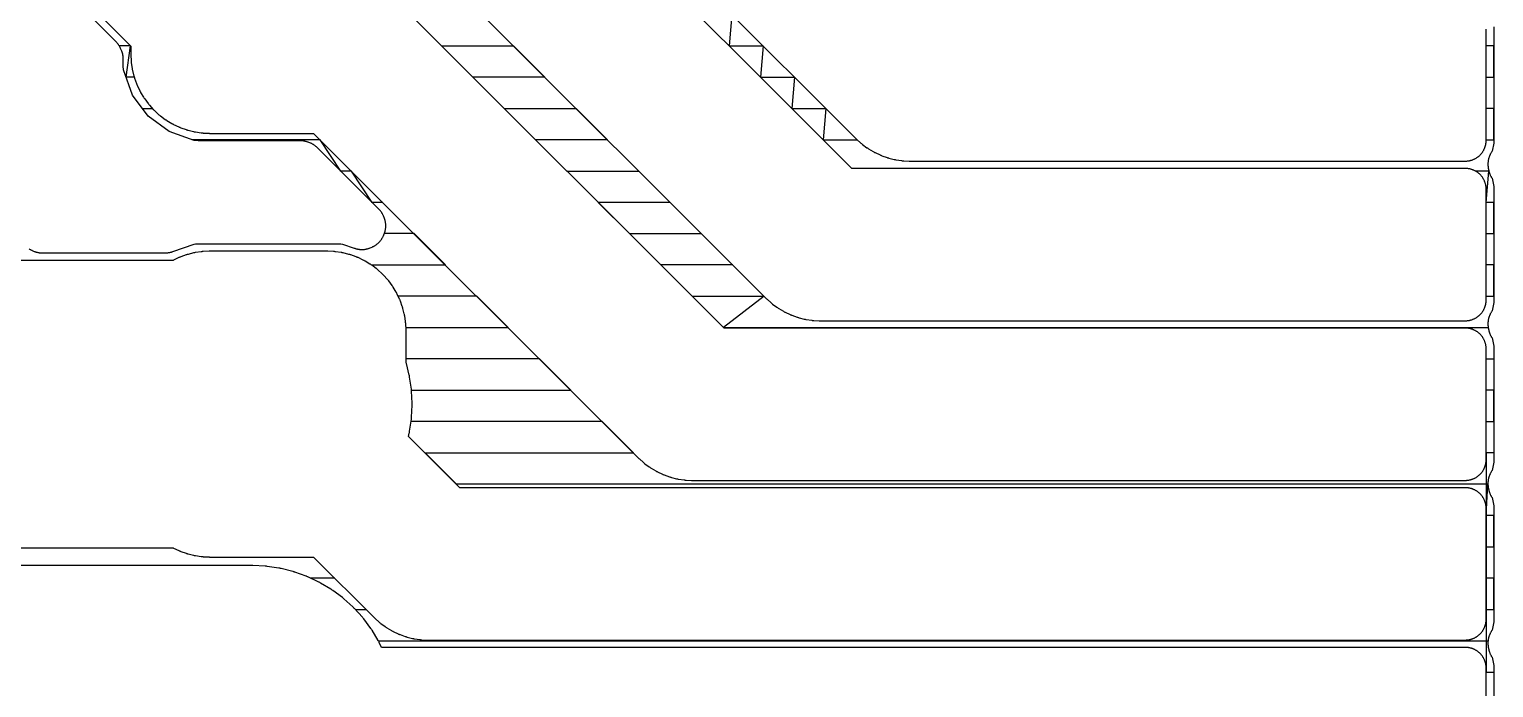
# Model space of a CAD drawing. Header units: metres. Extents: x 141.3 to 191.2, y -114.6 to -61.8.
# Drawn here: x 166.67 to 172.63, y -82.03 to -79.35 of the extents above; entities that cross this region are included whole.
import ezdxf

# ---------------------------------------------------------------- set-up
doc = ezdxf.new("R2010")
doc.units = ezdxf.units.M

msp = doc.modelspace()

# ---------------------------------------------------------------- linework, layer by layer
for points in [[(165.5898, -77.925), (167.08, -79.4152), (167.08, -79.4475), (167.08, -79.4496), (167.0801, -79.4517), (167.0812, -79.4749), (167.0814, -79.477), (167.0816, -79.4791), (167.0818, -79.4812), (167.0821, -79.4833), (167.0855, -79.5063), (167.0858, -79.5084), (167.0862, -79.5104), (167.0866, -79.5125), (167.0871, -79.5145), (167.0928, -79.5371), (167.0933, -79.5391), (167.0939, -79.5411), (167.0945, -79.5431), (167.0952, -79.5451), (167.103, -79.567), (167.1038, -79.569), (167.1045, -79.5709), (167.1054, -79.5728), (167.1062, -79.5747), (167.1162, -79.5958), (167.1171, -79.5977), (167.1181, -79.5995), (167.1191, -79.6014), (167.1201, -79.6032), (167.1321, -79.6231), (167.1332, -79.6249), (167.1344, -79.6267), (167.1355, -79.6284), (167.1368, -79.6301), (167.1506, -79.6488), (167.1519, -79.6505), (167.1532, -79.6521), (167.1545, -79.6537), (167.1559, -79.6553), (167.1716, -79.6725), (167.173, -79.674), (167.1745, -79.6755), (167.176, -79.677), (167.1775, -79.6784), (167.1947, -79.6941), (167.1963, -79.6955), (167.1979, -79.6968), (167.1995, -79.6981), (167.2012, -79.6994), (167.2199, -79.7132), (167.2216, -79.7145), (167.2233, -79.7156), (167.2251, -79.7168), (167.2269, -79.7179), (167.2468, -79.7299), (167.2486, -79.7309), (167.2505, -79.7319), (167.2523, -79.7329), (167.2542, -79.7338), (167.2753, -79.7438), (167.2772, -79.7446), (167.2791, -79.7455), (167.281, -79.7462), (167.283, -79.747), (167.3049, -79.7548), (167.3049, -79.7548), (167.3067, -79.7554), (167.3088, -79.7561), (167.3108, -79.7567), (167.3129, -79.7572), (167.3355, -79.7629), (167.3375, -79.7634), (167.3396, -79.7638), (167.3416, -79.7642), (167.3437, -79.7645), (167.3667, -79.7679), (167.3688, -79.7682), (167.3709, -79.7684), (167.373, -79.7686), (167.3751, -79.7688), (167.3983, -79.7699), (167.4004, -79.77), (167.4025, -79.77), (167.8239, -79.77), (169.1462, -81.0923), (169.1477, -81.0937), (169.1492, -81.0952), (169.1656, -81.11), (169.1672, -81.1114), (169.1688, -81.1127), (169.1704, -81.114), (169.1721, -81.1153), (169.1898, -81.1284), (169.1915, -81.1297), (169.1932, -81.1308), (169.195, -81.132), (169.1967, -81.1331), (169.2157, -81.1444), (169.2175, -81.1455), (169.2193, -81.1465), (169.2212, -81.1475), (169.223, -81.1484), (169.243, -81.1578), (169.2449, -81.1587), (169.2468, -81.1595), (169.2488, -81.1603), (169.2507, -81.161), (169.2715, -81.1685), (169.2715, -81.1684), (169.2733, -81.1691), (169.2754, -81.1697), (169.2774, -81.1703), (169.2795, -81.1709), (169.3009, -81.1762), (169.303, -81.1767), (169.305, -81.1772), (169.3071, -81.1775), (169.3091, -81.1779), (169.331, -81.1811), (169.333, -81.1814), (169.3351, -81.1816), (169.3372, -81.1818), (169.3393, -81.1819), (169.3613, -81.183), (169.3634, -81.1831), (169.3655, -81.1831), (171.71, -81.1831), (171.7121, -81.1831), (171.7142, -81.183), (171.7144, -81.183), (172.51, -81.183), (172.5121, -81.183), (172.5142, -81.1829), (172.5163, -81.1828), (172.5183, -81.1826), (172.5204, -81.1824), (172.5225, -81.1821), (172.5245, -81.1817), (172.5266, -81.1814), (172.5286, -81.1809), (172.5307, -81.1805), (172.5327, -81.1799), (172.5347, -81.1793), (172.5367, -81.1787), (172.5386, -81.178), (172.5406, -81.1773), (172.5425, -81.1765), (172.5444, -81.1757), (172.5463, -81.1748), (172.5482, -81.1739), (172.5501, -81.173), (172.5519, -81.172), (172.5537, -81.1709), (172.5555, -81.1698), (172.5572, -81.1687), (172.5589, -81.1675), (172.5606, -81.1663), (172.5623, -81.165), (172.5639, -81.1637), (172.5655, -81.1624), (172.5671, -81.161), (172.5686, -81.1596), (172.5701, -81.1581), (172.5716, -81.1566), (172.573, -81.1551), (172.5744, -81.1535), (172.5757, -81.1519), (172.577, -81.1503), (172.5783, -81.1486), (172.5795, -81.1469), (172.5807, -81.1452), (172.5818, -81.1435), (172.5829, -81.1417), (172.584, -81.1399), (172.585, -81.1381), (172.5859, -81.1362), (172.5868, -81.1343), (172.5877, -81.1324), (172.5885, -81.1305), (172.5893, -81.1286), (172.59, -81.1266), (172.5907, -81.1247), (172.5913, -81.1227), (172.5919, -81.1207), (172.5925, -81.1187), (172.5929, -81.1166), (172.5934, -81.1146), (172.5937, -81.1125), (172.5941, -81.1105), (172.5944, -81.1084), (172.5946, -81.1063), (172.5948, -81.1043), (172.5949, -81.1022), (172.595, -81.1001), (172.595, -81.098), (172.595, -80.648), (172.595, -80.6459), (172.5949, -80.6438), (172.5948, -80.6417), (172.5946, -80.6397), (172.5944, -80.6376), (172.5941, -80.6355), (172.5937, -80.6335), (172.5934, -80.6314), (172.5929, -80.6294), (172.5925, -80.6273), (172.5919, -80.6253), (172.5913, -80.6233), (172.5907, -80.6213), (172.59, -80.6194), (172.5893, -80.6174), (172.5885, -80.6155), (172.5877, -80.6136), (172.5868, -80.6117), (172.5859, -80.6098), (172.585, -80.6079), (172.584, -80.6061), (172.5829, -80.6043), (172.5818, -80.6025), (172.5807, -80.6008), (172.5795, -80.5991), (172.5783, -80.5974), (172.577, -80.5957), (172.5757, -80.5941), (172.5744, -80.5925), (172.573, -80.5909), (172.5716, -80.5894), (172.5701, -80.5879), (172.5686, -80.5864), (172.5671, -80.585), (172.5655, -80.5836), (172.5639, -80.5823), (172.5623, -80.581), (172.5606, -80.5797), (172.5589, -80.5785), (172.5572, -80.5773), (172.5555, -80.5762), (172.5537, -80.5751), (172.5519, -80.574), (172.5501, -80.573), (172.5482, -80.5721), (172.5463, -80.5712), (172.5444, -80.5703), (172.5425, -80.5695), (172.5406, -80.5687), (172.5386, -80.568), (172.5367, -80.5673), (172.5347, -80.5667), (172.5327, -80.5661), (172.5307, -80.5655), (172.5286, -80.5651), (172.5266, -80.5646), (172.5245, -80.5643), (172.5225, -80.5639), (172.5204, -80.5636), (172.5183, -80.5634), (172.5163, -80.5632), (172.5142, -80.5631), (172.5121, -80.563), (172.51, -80.563), (171.7144, -80.563), (171.7142, -80.563), (171.7121, -80.5629), (171.71, -80.5629), (169.494, -80.5629), (168.2098, -79.2788)], [(166.6664, -80.2404), (166.6682, -80.2415), (166.67, -80.2426), (166.6718, -80.2436), (166.6737, -80.2446), (166.6755, -80.2455), (166.6774, -80.2463), (166.6793, -80.2472), (166.6875, -80.2505), (166.6894, -80.2513), (166.6914, -80.252), (166.6933, -80.2527), (166.6953, -80.2533), (166.6973, -80.2539), (166.6993, -80.2545), (166.7014, -80.2549), (166.7034, -80.2554), (166.7055, -80.2557), (166.7075, -80.2561), (166.7096, -80.2564), (166.7117, -80.2566), (166.7137, -80.2568), (166.7158, -80.2569), (166.7179, -80.257), (166.72, -80.257), (167.219, -80.257), (167.221, -80.257), (167.223, -80.2569), (167.2251, -80.2568), (167.2271, -80.2566), (167.2291, -80.2564), (167.2312, -80.2561), (167.2332, -80.2558), (167.237, -80.2552), (167.239, -80.2548), (167.241, -80.2544), (167.243, -80.2539), (167.245, -80.2534), (167.2469, -80.2528), (167.2489, -80.2522), (167.2508, -80.2516), (167.3384, -80.2209), (167.3437, -80.2204), (167.3537, -80.2195), (167.9263, -80.2195), (167.934, -80.2202), (167.9416, -80.2209), (167.9891, -80.2376), (167.991, -80.2382), (167.993, -80.2388), (167.9949, -80.2394), (167.9969, -80.2399), (167.9989, -80.2403), (168.0009, -80.2408), (168.0029, -80.2411), (168.0067, -80.2418), (168.0088, -80.2421), (168.0108, -80.2424), (168.0129, -80.2426), (168.015, -80.2428), (168.017, -80.2429), (168.0191, -80.243), (168.0212, -80.243), (168.0232, -80.2429), (168.0253, -80.2429), (168.0274, -80.2427), (168.0295, -80.2426), (168.0315, -80.2423), (168.0336, -80.242), (168.0356, -80.2417), (168.0376, -80.2413), (168.0397, -80.2409), (168.0417, -80.2404), (168.0437, -80.2399), (168.0457, -80.2393), (168.0477, -80.2387), (168.0496, -80.238), (168.0516, -80.2373), (168.0535, -80.2365), (168.0616, -80.2331), (168.0635, -80.2323), (168.0654, -80.2314), (168.0673, -80.2305), (168.0692, -80.2296), (168.071, -80.2286), (168.0728, -80.2275), (168.0746, -80.2264), (168.0763, -80.2253), (168.078, -80.2241), (168.0797, -80.2229), (168.0814, -80.2216), (168.083, -80.2203), (168.0846, -80.219), (168.0862, -80.2176), (168.0877, -80.2162), (168.0892, -80.2147), (168.0907, -80.2132), (168.0921, -80.2117), (168.0935, -80.2101), (168.0948, -80.2085), (168.0961, -80.2069), (168.0974, -80.2052), (168.0986, -80.2036), (168.0998, -80.2018), (168.1009, -80.2001), (168.102, -80.1983), (168.1031, -80.1965), (168.1041, -80.1947), (168.105, -80.1928), (168.1059, -80.1909), (168.1068, -80.1891), (168.1076, -80.1871), (168.111, -80.179), (168.1118, -80.1771), (168.1125, -80.1751), (168.1132, -80.1731), (168.1138, -80.1711), (168.1144, -80.1691), (168.1149, -80.1671), (168.1154, -80.1651), (168.1158, -80.1631), (168.1162, -80.161), (168.1165, -80.1589), (168.1168, -80.1569), (168.1171, -80.1548), (168.1172, -80.1527), (168.1174, -80.1506), (168.1174, -80.1486), (168.1175, -80.1465), (168.1174, -80.1444), (168.1174, -80.1423), (168.1172, -80.1402), (168.1171, -80.1381), (168.1168, -80.1361), (168.1165, -80.134), (168.1162, -80.1319), (168.1158, -80.1299), (168.1154, -80.1279), (168.1149, -80.1258), (168.1144, -80.1238), (168.1138, -80.1218), (168.1132, -80.1198), (168.1125, -80.1178), (168.1118, -80.1159), (168.111, -80.114), (168.1076, -80.1058), (168.1068, -80.1039), (168.1059, -80.102), (168.105, -80.1001), (168.1041, -80.0983), (168.1031, -80.0964), (168.102, -80.0946), (168.1009, -80.0929), (168.0998, -80.0911), (168.0986, -80.0894), (168.0974, -80.0877), (168.0961, -80.0861), (168.0948, -80.0844), (168.0935, -80.0828), (168.0921, -80.0813), (168.0907, -80.0797), (168.0892, -80.0782), (167.8397, -79.8288), (167.8382, -79.8273), (167.8367, -79.8259), (167.8351, -79.8245), (167.8335, -79.8232), (167.8319, -79.8219), (167.8303, -79.8206), (167.8286, -79.8194), (167.8268, -79.8182), (167.8251, -79.8171), (167.8233, -79.816), (167.8215, -79.8149), (167.8197, -79.8139), (167.8178, -79.8129), (167.816, -79.812), (167.8141, -79.8112), (167.8121, -79.8103), (167.804, -79.807), (167.8021, -79.8062), (167.8001, -79.8055), (167.7981, -79.8048), (167.7962, -79.8042), (167.7942, -79.8036), (167.7921, -79.803), (167.7901, -79.8026), (167.7881, -79.8021), (167.786, -79.8018), (167.784, -79.8014), (167.7819, -79.8011), (167.7798, -79.8009), (167.7777, -79.8007), (167.7757, -79.8006), (167.7736, -79.8005), (167.7715, -79.8005), (167.3537, -79.8005), (167.3384, -79.7991), (167.2357, -79.7631), (167.1501, -79.6999), (167.0869, -79.6143), (167.0509, -79.5116), (167.0495, -79.4963), (167.0495, -79.4674), (167.0495, -79.4653), (167.0494, -79.4633), (167.0493, -79.4612), (167.0491, -79.4591), (167.0489, -79.457), (167.0486, -79.455), (167.0482, -79.4529), (167.0479, -79.4508), (167.0474, -79.4488), (167.047, -79.4468), (167.0464, -79.4448), (167.0458, -79.4427), (167.0452, -79.4408), (167.0445, -79.4388), (167.0438, -79.4368), (167.043, -79.4349), (167.0397, -79.4268), (167.0388, -79.4248), (167.038, -79.4229), (167.0371, -79.4211), (167.0361, -79.4192), (167.0351, -79.4174), (167.034, -79.4156), (167.0329, -79.4138), (167.0318, -79.4121), (167.0306, -79.4103), (167.0294, -79.4087), (167.0281, -79.407), (167.0268, -79.4054), (167.0255, -79.4038), (167.0241, -79.4022), (167.0227, -79.4007), (167.0212, -79.3992), (165.6058, -77.9838)], [(168.4367, -79.2133), (169.6657, -80.4423), (169.6672, -80.4437), (169.6687, -80.4452), (169.6851, -80.46), (169.6867, -80.4614), (169.6883, -80.4627), (169.6899, -80.464), (169.6916, -80.4653), (169.7093, -80.4784), (169.711, -80.4797), (169.7127, -80.4808), (169.7145, -80.482), (169.7162, -80.4831), (169.7352, -80.4944), (169.737, -80.4955), (169.7388, -80.4965), (169.7407, -80.4975), (169.7425, -80.4984), (169.7625, -80.5078), (169.7644, -80.5087), (169.7663, -80.5095), (169.7683, -80.5103), (169.7702, -80.511), (169.791, -80.5185), (169.791, -80.5184), (169.7928, -80.5191), (169.7949, -80.5197), (169.7969, -80.5203), (169.799, -80.5209), (169.8204, -80.5262), (169.8225, -80.5267), (169.8245, -80.5272), (169.8266, -80.5275), (169.8286, -80.5279), (169.8505, -80.5311), (169.8525, -80.5314), (169.8546, -80.5316), (169.8567, -80.5318), (169.8588, -80.5319), (169.8808, -80.533), (169.8829, -80.5331), (169.885, -80.5331), (171.71, -80.5331), (171.7121, -80.5331), (171.7142, -80.533), (171.7144, -80.533), (172.51, -80.533), (172.5121, -80.533), (172.5142, -80.5329), (172.5163, -80.5328), (172.5183, -80.5326), (172.5204, -80.5324), (172.5225, -80.5321), (172.5245, -80.5317), (172.5266, -80.5314), (172.5286, -80.5309), (172.5307, -80.5305), (172.5327, -80.5299), (172.5347, -80.5293), (172.5367, -80.5287), (172.5386, -80.528), (172.5406, -80.5273), (172.5425, -80.5265), (172.5444, -80.5257), (172.5463, -80.5248), (172.5482, -80.5239), (172.5501, -80.523), (172.5519, -80.522), (172.5537, -80.5209), (172.5555, -80.5198), (172.5572, -80.5187), (172.5589, -80.5175), (172.5606, -80.5163), (172.5623, -80.515), (172.5639, -80.5137), (172.5655, -80.5124), (172.5671, -80.511), (172.5686, -80.5096), (172.5701, -80.5081), (172.5716, -80.5066), (172.573, -80.5051), (172.5744, -80.5035), (172.5757, -80.5019), (172.577, -80.5003), (172.5783, -80.4986), (172.5795, -80.4969), (172.5807, -80.4952), (172.5818, -80.4935), (172.5829, -80.4917), (172.584, -80.4899), (172.585, -80.4881), (172.5859, -80.4862), (172.5868, -80.4843), (172.5877, -80.4824), (172.5885, -80.4805), (172.5893, -80.4786), (172.59, -80.4766), (172.5907, -80.4747), (172.5913, -80.4727), (172.5919, -80.4707), (172.5925, -80.4687), (172.5929, -80.4666), (172.5934, -80.4646), (172.5937, -80.4625), (172.5941, -80.4605), (172.5944, -80.4584), (172.5946, -80.4563), (172.5948, -80.4543), (172.5949, -80.4522), (172.595, -80.4501), (172.595, -80.448), (172.595, -79.998), (172.595, -79.9959), (172.5949, -79.9938), (172.5948, -79.9917), (172.5946, -79.9897), (172.5944, -79.9876), (172.5941, -79.9855), (172.5937, -79.9835), (172.5934, -79.9814), (172.5929, -79.9794), (172.5925, -79.9773), (172.5919, -79.9753), (172.5913, -79.9733), (172.5907, -79.9713), (172.59, -79.9694), (172.5893, -79.9674), (172.5885, -79.9655), (172.5877, -79.9636), (172.5868, -79.9617), (172.5859, -79.9598), (172.585, -79.9579), (172.584, -79.9561), (172.5829, -79.9543), (172.5818, -79.9525), (172.5807, -79.9508), (172.5795, -79.9491), (172.5783, -79.9474), (172.577, -79.9457), (172.5757, -79.9441), (172.5744, -79.9425), (172.573, -79.9409), (172.5716, -79.9394), (172.5701, -79.9379), (172.5686, -79.9364), (172.5671, -79.935), (172.5655, -79.9336), (172.5639, -79.9323), (172.5623, -79.931), (172.5606, -79.9297), (172.5589, -79.9285), (172.5572, -79.9273), (172.5555, -79.9262), (172.5537, -79.9251), (172.5519, -79.924), (172.5501, -79.923), (172.5482, -79.9221), (172.5463, -79.9212), (172.5444, -79.9203), (172.5425, -79.9195), (172.5406, -79.9187), (172.5386, -79.918), (172.5367, -79.9173), (172.5347, -79.9167), (172.5327, -79.9161), (172.5307, -79.9155), (172.5286, -79.9151), (172.5266, -79.9146), (172.5245, -79.9143), (172.5225, -79.9139), (172.5204, -79.9136), (172.5183, -79.9134), (172.5163, -79.9132), (172.5142, -79.9131), (172.5121, -79.913), (172.51, -79.913), (171.7144, -79.913), (171.7142, -79.913), (171.7121, -79.9129), (171.71, -79.9129), (170.0135, -79.9129), (168.9661, -78.8655)], [(169.3643, -79.031), (169.1316, -79.031), (169.2591, -79.1585), (169.4094, -79.1585), (169.3866, -79.286), (169.5254, -79.286), (169.5141, -79.4135), (169.6529, -79.4135), (169.6416, -79.541), (169.7804, -79.541), (169.7691, -79.6685), (169.9079, -79.6685), (169.8966, -79.796), (170.0357, -79.796)], [(169.4527, -79.2133), (170.0317, -79.7923), (170.0332, -79.7937), (170.0347, -79.7952), (170.0511, -79.81), (170.0527, -79.8114), (170.0543, -79.8127), (170.0559, -79.814), (170.0576, -79.8153), (170.0753, -79.8284), (170.077, -79.8297), (170.0787, -79.8308), (170.0805, -79.832), (170.0822, -79.8331), (170.1012, -79.8444), (170.103, -79.8455), (170.1048, -79.8465), (170.1067, -79.8475), (170.1085, -79.8484), (170.1285, -79.8578), (170.1304, -79.8587), (170.1323, -79.8595), (170.1343, -79.8603), (170.1362, -79.861), (170.157, -79.8685), (170.157, -79.8684), (170.1572, -79.8685), (170.1591, -79.8692), (170.1611, -79.8698), (170.163, -79.8704), (170.165, -79.8709), (170.1864, -79.8762), (170.1885, -79.8767), (170.1905, -79.8772), (170.1926, -79.8775), (170.1946, -79.8779), (170.2165, -79.8811), (170.2185, -79.8814), (170.2206, -79.8816), (170.2227, -79.8818), (170.2248, -79.8819), (170.2468, -79.883), (170.2489, -79.8831), (170.251, -79.8831), (171.71, -79.8831), (171.7121, -79.8831), (171.7142, -79.883), (171.7144, -79.883), (172.51, -79.883), (172.5121, -79.883), (172.5142, -79.8829), (172.5163, -79.8828), (172.5183, -79.8826), (172.5204, -79.8824), (172.5225, -79.8821), (172.5245, -79.8817), (172.5266, -79.8814), (172.5286, -79.8809), (172.5307, -79.8805), (172.5327, -79.8799), (172.5347, -79.8793), (172.5367, -79.8787), (172.5386, -79.878), (172.5406, -79.8773), (172.5425, -79.8765), (172.5444, -79.8757), (172.5463, -79.8748), (172.5482, -79.8739), (172.5501, -79.873), (172.5519, -79.872), (172.5537, -79.8709), (172.5555, -79.8698), (172.5572, -79.8687), (172.5589, -79.8675), (172.5606, -79.8663), (172.5623, -79.865), (172.5639, -79.8637), (172.5655, -79.8624), (172.5671, -79.861), (172.5686, -79.8596), (172.5701, -79.8581), (172.5716, -79.8566), (172.573, -79.8551), (172.5744, -79.8535), (172.5757, -79.8519), (172.577, -79.8503), (172.5783, -79.8486), (172.5795, -79.8469), (172.5807, -79.8452), (172.5818, -79.8435), (172.5829, -79.8417), (172.584, -79.8399), (172.585, -79.8381), (172.5859, -79.8362), (172.5868, -79.8343), (172.5877, -79.8324), (172.5885, -79.8305), (172.5893, -79.8286), (172.59, -79.8266), (172.5907, -79.8247), (172.5913, -79.8227), (172.5919, -79.8207), (172.5925, -79.8187), (172.5929, -79.8166), (172.5934, -79.8146), (172.5937, -79.8125), (172.5941, -79.8105), (172.5944, -79.8084), (172.5946, -79.8063), (172.5948, -79.8043), (172.5949, -79.8022), (172.595, -79.8001), (172.595, -79.798), (172.595, -79.348), (172.595, -79.3459)], [(172.6255, -79.3366), (172.6255, -79.8094), (172.6188, -79.8431), (172.6179, -79.8444), (172.6168, -79.8461), (172.6157, -79.8479), (172.6146, -79.8497), (172.6136, -79.8516), (172.6127, -79.8534), (172.6117, -79.8553), (172.6109, -79.8572), (172.6101, -79.8591), (172.6083, -79.8632), (172.6076, -79.8652), (172.6068, -79.8671), (172.6062, -79.8691), (172.6055, -79.8711), (172.6049, -79.8731), (172.6044, -79.8751), (172.6039, -79.8771), (172.6035, -79.8792), (172.6031, -79.8812), (172.6028, -79.8833), (172.6025, -79.8854), (172.6023, -79.8874), (172.6021, -79.8895), (172.602, -79.8916), (172.6019, -79.8937), (172.6019, -79.8958), (172.6019, -79.8978), (172.602, -79.8999), (172.6021, -79.902), (172.6023, -79.9041), (172.6025, -79.9062), (172.6028, -79.9082), (172.6031, -79.9103), (172.6035, -79.9123), (172.6052, -79.921), (172.6057, -79.923), (172.6061, -79.925), (172.6067, -79.9271), (172.6072, -79.9291), (172.6079, -79.931), (172.6086, -79.933), (172.6093, -79.935), (172.6101, -79.9369), (172.6109, -79.9388), (172.6117, -79.9407), (172.6127, -79.9426), (172.6136, -79.9445), (172.6146, -79.9463), (172.6157, -79.9481), (172.6168, -79.9499), (172.6179, -79.9516), (172.6188, -79.9529), (172.6255, -79.9866), (172.6255, -80.4594), (172.6188, -80.4931), (172.6179, -80.4944), (172.6168, -80.4961), (172.6157, -80.4979), (172.6146, -80.4997), (172.6136, -80.5016), (172.6127, -80.5034), (172.6117, -80.5053), (172.6109, -80.5072), (172.6101, -80.5091), (172.6083, -80.5132), (172.6076, -80.5152), (172.6068, -80.5171), (172.6062, -80.5191), (172.6055, -80.5211), (172.6049, -80.5231), (172.6044, -80.5251), (172.6039, -80.5271), (172.6035, -80.5292), (172.6031, -80.5312), (172.6028, -80.5333), (172.6025, -80.5354), (172.6023, -80.5374), (172.6021, -80.5395), (172.602, -80.5416), (172.6019, -80.5437), (172.6019, -80.5458), (172.6019, -80.5478), (172.602, -80.5499), (172.6021, -80.552), (172.6023, -80.5541), (172.6025, -80.5562), (172.6028, -80.5582), (172.6031, -80.5603), (172.6035, -80.5623), (172.6052, -80.571), (172.6057, -80.573), (172.6061, -80.575), (172.6067, -80.5771), (172.6072, -80.5791), (172.6079, -80.581), (172.6086, -80.583), (172.6093, -80.585), (172.6101, -80.5869), (172.6109, -80.5888), (172.6117, -80.5907), (172.6127, -80.5926), (172.6136, -80.5945), (172.6146, -80.5963), (172.6157, -80.5981), (172.6168, -80.5999), (172.6179, -80.6016), (172.6188, -80.6029), (172.6255, -80.6366), (172.6255, -81.1094), (172.6188, -81.1431), (172.6179, -81.1444), (172.6168, -81.1461), (172.6157, -81.1479), (172.6146, -81.1497), (172.6136, -81.1516), (172.6127, -81.1534), (172.6117, -81.1553), (172.6109, -81.1572), (172.6101, -81.1591), (172.6083, -81.1632), (172.6076, -81.1652), (172.6068, -81.1671), (172.6062, -81.1691), (172.6055, -81.1711), (172.6049, -81.1731), (172.6044, -81.1751), (172.6039, -81.1771), (172.6035, -81.1792), (172.6031, -81.1812), (172.6028, -81.1833), (172.6025, -81.1854), (172.6023, -81.1874), (172.6021, -81.1895), (172.602, -81.1916), (172.6019, -81.1937), (172.6019, -81.1958), (172.6019, -81.1978), (172.602, -81.1999), (172.6021, -81.202), (172.6023, -81.2041), (172.6025, -81.2062), (172.6028, -81.2082), (172.6031, -81.2103), (172.6035, -81.2123), (172.6052, -81.221), (172.6057, -81.223), (172.6061, -81.225), (172.6067, -81.2271), (172.6072, -81.2291), (172.6079, -81.231), (172.6086, -81.233), (172.6093, -81.235), (172.6101, -81.2369), (172.6109, -81.2388), (172.6117, -81.2407), (172.6127, -81.2426), (172.6136, -81.2445), (172.6146, -81.2463), (172.6157, -81.2481), (172.6168, -81.2499), (172.6179, -81.2516), (172.6188, -81.2529), (172.6255, -81.2866), (172.6255, -81.7594), (172.6188, -81.7931), (172.6179, -81.7944), (172.6168, -81.7961), (172.6157, -81.7979), (172.6146, -81.7997), (172.6136, -81.8016), (172.6127, -81.8034), (172.6117, -81.8053), (172.6109, -81.8072), (172.6101, -81.8091), (172.6083, -81.8132), (172.6076, -81.8152), (172.6068, -81.8171), (172.6062, -81.8191), (172.6055, -81.8211), (172.6049, -81.8231), (172.6044, -81.8251), (172.6039, -81.8271), (172.6035, -81.8292), (172.6031, -81.8312), (172.6028, -81.8333), (172.6025, -81.8354), (172.6023, -81.8374), (172.6021, -81.8395), (172.602, -81.8416), (172.6019, -81.8437), (172.6019, -81.8458), (172.6019, -81.8478), (172.602, -81.8499), (172.6021, -81.852), (172.6023, -81.8541), (172.6025, -81.8562), (172.6028, -81.8582), (172.6031, -81.8603), (172.6035, -81.8623), (172.6052, -81.871), (172.6057, -81.873), (172.6061, -81.875), (172.6067, -81.8771), (172.6072, -81.8791), (172.6079, -81.881), (172.6086, -81.883), (172.6093, -81.885), (172.6101, -81.8869), (172.6109, -81.8888), (172.6117, -81.8907), (172.6127, -81.8926), (172.6136, -81.8945), (172.6146, -81.8963), (172.6157, -81.8981), (172.6168, -81.8999), (172.6179, -81.9016), (172.6188, -81.9029), (172.6255, -81.9366), (172.6255, -82.4094)], [(167.0939, -79.541), (167.0612, -79.541), (167.0783, -79.4135), (167.0327, -79.4135)], [(168.3446, -79.4135), (168.6369, -79.4135), (168.7644, -79.541), (168.4721, -79.541), (168.5996, -79.6685), (168.8919, -79.6685), (169.0194, -79.796), (168.7271, -79.796), (168.8546, -79.9235), (169.1469, -79.9235), (169.2744, -80.051), (168.9821, -80.051), (169.1096, -80.1785), (169.4019, -80.1785)], [(172.595, -79.796), (172.6255, -79.796), (172.6255, -79.6685), (172.595, -79.6685), (172.595, -79.541), (172.6255, -79.541), (172.6255, -79.4135), (172.595, -79.4135)], [(167.1269, -79.6685), (167.1679, -79.6685)], [(168.1049, -80.051), (168.062, -80.051), (167.9774, -79.9235), (167.9345, -79.9235), (167.8499, -79.796), (167.3297, -79.796)], [(172.595, -80.4335), (172.6255, -80.4335), (172.6255, -80.306), (172.595, -80.306), (172.595, -80.1785), (172.6255, -80.1785), (172.6255, -80.051), (172.595, -80.051), (172.6058, -79.9235), (172.5509, -79.9235)], [(168.059, -80.306), (168.3599, -80.306), (168.2324, -80.1785), (168.1112, -80.1785)], [(166.178, -81.4578), (167.2521, -81.4578), (167.2523, -81.4579), (167.2542, -81.4588), (167.2753, -81.4688), (167.2772, -81.4696), (167.2791, -81.4705), (167.281, -81.4712), (167.283, -81.472), (167.3049, -81.4798), (167.3049, -81.4798), (167.3067, -81.4804), (167.3088, -81.4811), (167.3108, -81.4817), (167.3129, -81.4822), (167.3355, -81.4879), (167.3375, -81.4884), (167.3396, -81.4888), (167.3416, -81.4892), (167.3437, -81.4895), (167.3667, -81.4929), (167.3688, -81.4932), (167.3709, -81.4934), (167.373, -81.4936), (167.3751, -81.4938), (167.3983, -81.4949), (167.4004, -81.495), (167.4025, -81.495), (167.8239, -81.495), (168.0712, -81.7423), (168.0727, -81.7437), (168.0742, -81.7452), (168.0906, -81.76), (168.0922, -81.7614), (168.0938, -81.7627), (168.0954, -81.764), (168.0971, -81.7653), (168.1148, -81.7784), (168.1165, -81.7797), (168.1182, -81.7808), (168.12, -81.782), (168.1217, -81.7831), (168.1407, -81.7944), (168.1425, -81.7955), (168.1443, -81.7965), (168.1462, -81.7975), (168.148, -81.7984), (168.168, -81.8078), (168.1699, -81.8087), (168.1718, -81.8095), (168.1738, -81.8103), (168.1757, -81.811), (168.1965, -81.8185), (168.1965, -81.8184), (168.1967, -81.8185), (168.1986, -81.8192), (168.2006, -81.8198), (168.2025, -81.8204), (168.2045, -81.8209), (168.2259, -81.8262), (168.228, -81.8267), (168.23, -81.8272), (168.2321, -81.8275), (168.2341, -81.8279), (168.256, -81.8311), (168.258, -81.8314), (168.2601, -81.8316), (168.2622, -81.8318), (168.2643, -81.8319), (168.2863, -81.833), (168.2884, -81.8331), (168.2905, -81.8331), (171.71, -81.8331), (171.7121, -81.8331), (171.7142, -81.833), (171.7144, -81.833), (172.51, -81.833), (172.5121, -81.833), (172.5142, -81.8329), (172.5163, -81.8328), (172.5183, -81.8326), (172.5204, -81.8324), (172.5225, -81.8321), (172.5245, -81.8317), (172.5266, -81.8314), (172.5286, -81.8309), (172.5307, -81.8305), (172.5327, -81.8299), (172.5347, -81.8293), (172.5367, -81.8287), (172.5386, -81.828), (172.5406, -81.8273), (172.5425, -81.8265), (172.5444, -81.8257), (172.5463, -81.8248), (172.5482, -81.8239), (172.5501, -81.823), (172.5519, -81.822), (172.5537, -81.8209), (172.5555, -81.8198), (172.5572, -81.8187), (172.5589, -81.8175), (172.5606, -81.8163), (172.5623, -81.815), (172.5639, -81.8137), (172.5655, -81.8124), (172.5671, -81.811), (172.5686, -81.8096), (172.5701, -81.8081), (172.5716, -81.8066), (172.573, -81.8051), (172.5744, -81.8035), (172.5757, -81.8019), (172.577, -81.8003), (172.5783, -81.7986), (172.5795, -81.7969), (172.5807, -81.7952), (172.5818, -81.7935), (172.5829, -81.7917), (172.584, -81.7899), (172.585, -81.7881), (172.5859, -81.7862), (172.5868, -81.7843), (172.5877, -81.7824), (172.5885, -81.7805), (172.5893, -81.7786), (172.59, -81.7766), (172.5907, -81.7747), (172.5913, -81.7727), (172.5919, -81.7707), (172.5925, -81.7687), (172.5929, -81.7666), (172.5934, -81.7646), (172.5937, -81.7625), (172.5941, -81.7605), (172.5944, -81.7584), (172.5946, -81.7563), (172.5948, -81.7543), (172.5949, -81.7522), (172.595, -81.7501), (172.595, -81.748), (172.595, -81.298), (172.595, -81.2959), (172.5949, -81.2938), (172.5948, -81.2917), (172.5946, -81.2897), (172.5944, -81.2876), (172.5941, -81.2855), (172.5937, -81.2835), (172.5934, -81.2814), (172.5929, -81.2794), (172.5925, -81.2773), (172.5919, -81.2753), (172.5913, -81.2733), (172.5907, -81.2713), (172.59, -81.2694), (172.5893, -81.2674), (172.5885, -81.2655), (172.5877, -81.2636), (172.5868, -81.2617), (172.5859, -81.2598), (172.585, -81.2579), (172.584, -81.2561), (172.5829, -81.2543), (172.5818, -81.2525), (172.5807, -81.2508), (172.5795, -81.2491), (172.5783, -81.2474), (172.577, -81.2457), (172.5757, -81.2441), (172.5744, -81.2425), (172.573, -81.2409), (172.5716, -81.2394), (172.5701, -81.2379), (172.5686, -81.2364), (172.5671, -81.235), (172.5655, -81.2336), (172.5639, -81.2323), (172.5623, -81.231), (172.5606, -81.2297), (172.5589, -81.2285), (172.5572, -81.2273), (172.5555, -81.2262), (172.5537, -81.2251), (172.5519, -81.224), (172.5501, -81.223), (172.5482, -81.2221), (172.5463, -81.2212), (172.5444, -81.2203), (172.5425, -81.2195), (172.5406, -81.2187), (172.5386, -81.218), (172.5367, -81.2173), (172.5347, -81.2167), (172.5327, -81.2161), (172.5307, -81.2155), (172.5286, -81.2151), (172.5266, -81.2146), (172.5245, -81.2143), (172.5225, -81.2139), (172.5204, -81.2136), (172.5183, -81.2134), (172.5163, -81.2132), (172.5142, -81.2131), (172.5121, -81.213), (172.51, -81.213), (171.7144, -81.213), (171.7142, -81.213), (171.7121, -81.2129), (171.71, -81.2129), (168.419, -81.2129), (168.2098, -81.0038), (168.2131, -80.9907), (168.2136, -80.9887), (168.214, -80.9867), (168.2144, -80.9846), (168.2147, -80.9826), (168.2219, -80.934), (168.2222, -80.9319), (168.2224, -80.9299), (168.2226, -80.9278), (168.2227, -80.9257), (168.2251, -80.8767), (168.2252, -80.8746), (168.2253, -80.8725), (168.2252, -80.8704), (168.2251, -80.8683), (168.2227, -80.8193), (168.2226, -80.8172), (168.2224, -80.8151), (168.2222, -80.8131), (168.2219, -80.811), (168.2147, -80.7624), (168.2144, -80.7604), (168.214, -80.7583), (168.2136, -80.7563), (168.2131, -80.7543), (168.2012, -80.7066), (168.2006, -80.7046), (168.2, -80.7026), (168.2, -80.7025), (168.2, -80.5725), (168.2, -80.5704), (168.1999, -80.5683), (168.1988, -80.5451), (168.1986, -80.543), (168.1984, -80.5409), (168.1982, -80.5388), (168.1979, -80.5367), (168.1945, -80.5137), (168.1942, -80.5116), (168.1938, -80.5096), (168.1934, -80.5075), (168.1929, -80.5055), (168.1872, -80.4829), (168.1867, -80.4809), (168.1861, -80.4789), (168.1855, -80.4769), (168.1848, -80.4749), (168.177, -80.453), (168.1762, -80.451), (168.1755, -80.4491), (168.1746, -80.4472), (168.1738, -80.4453), (168.1638, -80.4242), (168.1629, -80.4223), (168.1619, -80.4205), (168.1609, -80.4186), (168.1599, -80.4168), (168.1479, -80.3969), (168.1468, -80.3951), (168.1456, -80.3933), (168.1445, -80.3916), (168.1432, -80.3899), (168.1294, -80.3712), (168.1281, -80.3695), (168.1268, -80.3679), (168.1255, -80.3663), (168.1241, -80.3647), (168.1084, -80.3475), (168.107, -80.346), (168.1055, -80.3445), (168.104, -80.343), (168.1025, -80.3416), (168.0853, -80.3259), (168.0837, -80.3245), (168.0821, -80.3232), (168.0805, -80.3219), (168.0788, -80.3206), (168.0601, -80.3068), (168.0584, -80.3055), (168.0567, -80.3044), (168.0549, -80.3032), (168.0531, -80.3021), (168.0332, -80.2901), (168.0314, -80.2891), (168.0295, -80.2881), (168.0277, -80.2871), (168.0258, -80.2862), (168.0047, -80.2762), (168.0028, -80.2754), (168.0009, -80.2745), (167.999, -80.2738), (167.997, -80.273), (167.9751, -80.2652), (167.9751, -80.2652), (167.9733, -80.2646), (167.9712, -80.2639), (167.9692, -80.2633), (167.9671, -80.2628), (167.9445, -80.2571), (167.9425, -80.2566), (167.9404, -80.2562), (167.9384, -80.2558), (167.9363, -80.2555), (167.9133, -80.2521), (167.9112, -80.2518), (167.9091, -80.2516), (167.907, -80.2514), (167.9049, -80.2512), (167.8817, -80.2501), (167.8796, -80.25), (167.8775, -80.25), (167.4025, -80.25), (167.4004, -80.25), (167.3983, -80.2501), (167.3751, -80.2512), (167.373, -80.2514), (167.3709, -80.2516), (167.3688, -80.2518), (167.3667, -80.2521), (167.3437, -80.2555), (167.3416, -80.2558), (167.3396, -80.2562), (167.3375, -80.2566), (167.3355, -80.2571), (167.3129, -80.2628), (167.3109, -80.2633), (167.3089, -80.2639), (167.3069, -80.2645), (167.3049, -80.2652), (167.283, -80.273), (167.281, -80.2738), (167.2791, -80.2745), (167.2772, -80.2754), (167.2753, -80.2762), (167.2542, -80.2862), (167.2523, -80.2871), (167.2521, -80.2872), (166.593, -80.2872)], [(169.5294, -80.306), (169.2371, -80.306), (169.3646, -80.4335), (169.6569, -80.4335), (169.4921, -80.561), (172.6033, -80.561)], [(168.1995, -80.561), (168.6149, -80.561), (168.4874, -80.4335), (168.1682, -80.4335)], [(168.2225, -80.816), (168.8699, -80.816), (168.7424, -80.6885), (168.2, -80.6885)], [(172.595, -80.9435), (172.6255, -80.9435), (172.6255, -80.816), (172.595, -80.816), (172.595, -80.6885), (172.6255, -80.6885), (172.6255, -81.071), (172.595, -81.071), (172.595, -81.9635), (172.6255, -81.9635), (172.6255, -82.091), (172.595, -82.091), (172.595, -82.2185), (172.6255, -82.2185), (172.6255, -82.346), (172.595, -82.346)], [(172.595, -81.7085), (172.6255, -81.7085), (172.6255, -81.581), (172.595, -81.581), (172.595, -81.4535), (172.6255, -81.4535), (172.6255, -81.326), (172.595, -81.326), (172.6019, -81.1985), (168.4046, -81.1985), (168.2771, -81.071), (169.1249, -81.071), (168.9974, -80.9435), (168.2205, -80.9435)], [(172.595, -82.398), (172.595, -81.948), (172.595, -81.9459), (172.5949, -81.9438), (172.5948, -81.9417), (172.5946, -81.9397), (172.5944, -81.9376), (172.5941, -81.9355), (172.5937, -81.9335), (172.5934, -81.9314), (172.5929, -81.9294), (172.5925, -81.9273), (172.5919, -81.9253), (172.5913, -81.9233), (172.5907, -81.9213), (172.59, -81.9194), (172.5893, -81.9174), (172.5885, -81.9155), (172.5877, -81.9136), (172.5868, -81.9117), (172.5859, -81.9098), (172.585, -81.9079), (172.584, -81.9061), (172.5829, -81.9043), (172.5818, -81.9025), (172.5807, -81.9008), (172.5795, -81.8991), (172.5783, -81.8974), (172.577, -81.8957), (172.5757, -81.8941), (172.5744, -81.8925), (172.573, -81.8909), (172.5716, -81.8894), (172.5701, -81.8879), (172.5686, -81.8864), (172.5671, -81.885), (172.5655, -81.8836), (172.5639, -81.8823), (172.5623, -81.881), (172.5606, -81.8797), (172.5589, -81.8785), (172.5572, -81.8773), (172.5555, -81.8762), (172.5537, -81.8751), (172.5519, -81.874), (172.5501, -81.873), (172.5482, -81.8721), (172.5463, -81.8712), (172.5444, -81.8703), (172.5425, -81.8695), (172.5406, -81.8687), (172.5386, -81.868), (172.5367, -81.8673), (172.5347, -81.8667), (172.5327, -81.8661), (172.5307, -81.8655), (172.5286, -81.8651), (172.5266, -81.8646), (172.5245, -81.8643), (172.5225, -81.8639), (172.5204, -81.8636), (172.5183, -81.8634), (172.5163, -81.8632), (172.5142, -81.8631), (172.5121, -81.863), (172.51, -81.863), (171.7144, -81.863), (171.7142, -81.863), (171.7121, -81.8629), (171.71, -81.8629), (168.1004, -81.8629), (168.091, -81.8428), (168.09, -81.841), (168.0891, -81.8391), (168.0881, -81.8373), (168.087, -81.8355), (168.0618, -81.7934), (168.0607, -81.7916), (168.0596, -81.7899), (168.0584, -81.7881), (168.0572, -81.7864), (168.0279, -81.747), (168.0266, -81.7454), (168.0253, -81.7437), (168.024, -81.7421), (168.0226, -81.7406), (167.9896, -81.7042), (167.9882, -81.7027), (167.9868, -81.7012), (167.9853, -81.6997), (167.9838, -81.6983), (167.9474, -81.6653), (167.9458, -81.6639), (167.9442, -81.6626), (167.9426, -81.6613), (167.9409, -81.66), (167.9015, -81.6308), (167.8998, -81.6296), (167.8981, -81.6284), (167.8963, -81.6272), (167.8946, -81.6262), (167.8525, -81.6009), (167.8507, -81.5999), (167.8488, -81.5989), (167.847, -81.5979), (167.8451, -81.597), (167.8007, -81.576), (167.7988, -81.5751), (167.7969, -81.5743), (167.795, -81.5735), (167.793, -81.5728), (167.7468, -81.5563), (167.7468, -81.5563), (167.7466, -81.5562), (167.7447, -81.5555), (167.7427, -81.5549), (167.7408, -81.5544), (167.7388, -81.5538), (167.6912, -81.5419), (167.6892, -81.5414), (167.6871, -81.541), (167.6851, -81.5406), (167.683, -81.5403), (167.6344, -81.5331), (167.6324, -81.5328), (167.6303, -81.5326), (167.6282, -81.5324), (167.6261, -81.5323), (167.5771, -81.5299), (167.575, -81.5298), (167.5729, -81.5297), (158.3034, -81.5297)], [(167.9099, -81.581), (167.8113, -81.581)], [(167.9936, -81.7085), (168.0374, -81.7085)], [(168.0873, -81.836), (172.6024, -81.836)]]:
    msp.add_lwpolyline(points)

doc.saveas('drawing.dxf')
